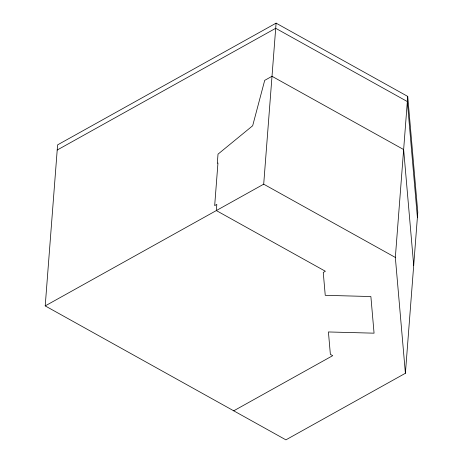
<?xml version="1.0" encoding="UTF-8"?>
<svg xmlns="http://www.w3.org/2000/svg" width="463" height="463" viewBox="0 0 463 463"><rect width="100%" height="100%" fill="white"/><g stroke="black" fill="none" stroke-linecap="round" stroke-linejoin="round"><path stroke-width="0.69" d="M45.212 305.904L57.603 144.873L276.093 23.15L407.729 96.408L417.788 212.245L405.397 373.276L285.902 439.85L45.212 305.904L263.702 184.181L276.093 23.15M405.397 373.276L395.338 257.44L407.729 96.408M57.204 150.029L275.693 28.301L407.336 101.559L417.394 217.396M233.722 410.814L332.718 355.659L330.368 354.357L328.423 331.959L374.063 333.175L370.88 296.54L325.246 295.325L323.255 272.447L325.385 271.26L216.337 210.572L216.811 204.403L214.676 205.589L217.957 162.999L217.303 163.358L218.015 154.15L252.671 125.745L264.703 80.359L272.001 76.291L403.643 149.549L413.702 265.386M263.702 184.181L395.338 257.44"/></g></svg>
